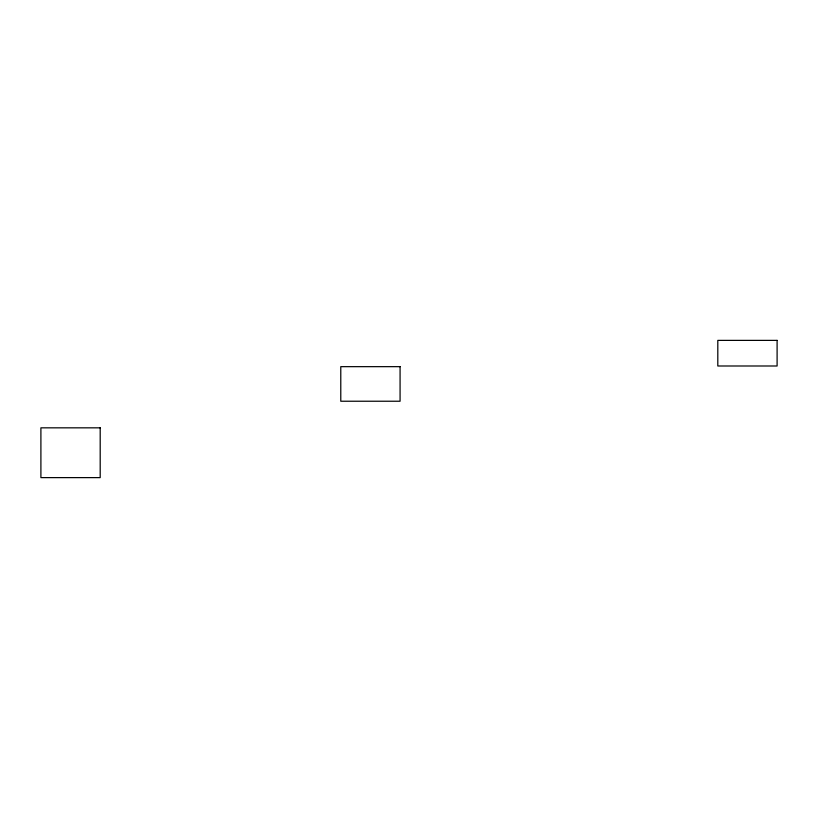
<?xml version="1.0" encoding="UTF-8"?>
<svg xmlns="http://www.w3.org/2000/svg" width="818" height="818" viewBox="0 0 818 818"><rect width="100%" height="100%" fill="white"/><g stroke="black" fill="none" stroke-linecap="round" stroke-linejoin="round"><path stroke-width="1.23" d="M777.1 340.38L717.805 340.38L717.805 365.994L777.1 365.994L777.1 340.38M400.074 366.658L340.779 366.658L340.779 401.229L400.074 401.229L400.074 366.658M100.195 427.834L40.9 427.834L40.9 477.62L100.195 477.62L100.195 427.834"/></g></svg>
